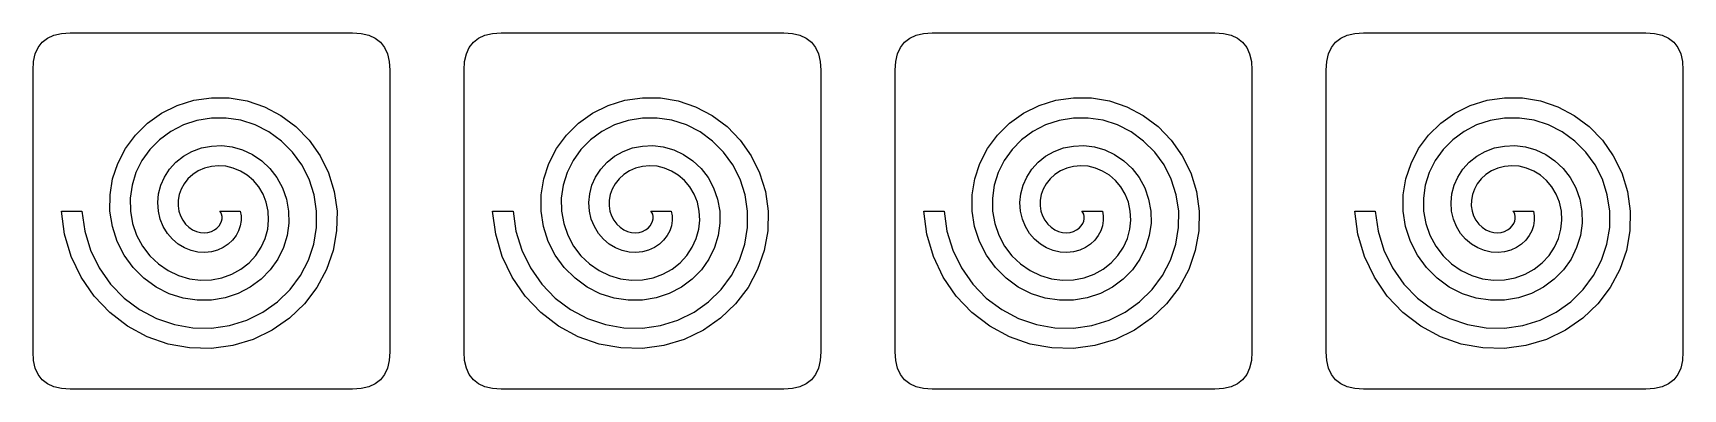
# Model space of a CAD drawing. Extents: x 4 to 92.8, y 4 to 23.2.
import ezdxf

# ---------------------------------------------------------------- set-up
doc = ezdxf.new("R2010")
doc.units = 0
doc.layers.add('CUT', color=1, linetype='CONTINUOUS')
doc.layers.add('RASTER', color=7, linetype='CONTINUOUS')

msp = doc.modelspace()

# ---------------------------------------------------------------- linework, layer by layer
at = {"layer": 'CUT'}
for points in [[(4, 21.2), (4.031, 21.669), (4.125, 22.075), (4.281, 22.419), (4.5, 22.7), (4.781, 22.919), (5.125, 23.075), (5.531, 23.169), (6, 23.2), (21.2, 23.2), (21.669, 23.169), (22.075, 23.075), (22.419, 22.919), (22.7, 22.7), (22.919, 22.419), (23.075, 22.075), (23.169, 21.669), (23.2, 21.2), (23.2, 6), (23.169, 5.531), (23.075, 5.125), (22.919, 4.781), (22.7, 4.5), (22.419, 4.281), (22.075, 4.125), (21.669, 4.031), (21.2, 4), (6, 4), (5.531, 4.031), (5.125, 4.125), (4.781, 4.281), (4.5, 4.5), (4.281, 4.781), (4.125, 5.125), (4.031, 5.531), (4, 6)], [(27.2, 21.2), (27.231, 21.669), (27.325, 22.075), (27.481, 22.419), (27.7, 22.7), (27.981, 22.919), (28.325, 23.075), (28.731, 23.169), (29.2, 23.2), (44.4, 23.2), (44.869, 23.169), (45.275, 23.075), (45.619, 22.919), (45.9, 22.7), (46.119, 22.419), (46.275, 22.075), (46.369, 21.669), (46.4, 21.2), (46.4, 6), (46.369, 5.531), (46.275, 5.125), (46.119, 4.781), (45.9, 4.5), (45.619, 4.281), (45.275, 4.125), (44.869, 4.031), (44.4, 4), (29.2, 4), (28.731, 4.031), (28.325, 4.125), (27.981, 4.281), (27.7, 4.5), (27.481, 4.781), (27.325, 5.125), (27.231, 5.531), (27.2, 6)], [(50.4, 21.2), (50.431, 21.669), (50.525, 22.075), (50.681, 22.419), (50.9, 22.7), (51.181, 22.919), (51.525, 23.075), (51.931, 23.169), (52.4, 23.2), (67.6, 23.2), (68.069, 23.169), (68.475, 23.075), (68.819, 22.919), (69.1, 22.7), (69.319, 22.419), (69.475, 22.075), (69.569, 21.669), (69.6, 21.2), (69.6, 6), (69.569, 5.531), (69.475, 5.125), (69.319, 4.781), (69.1, 4.5), (68.819, 4.281), (68.475, 4.125), (68.069, 4.031), (67.6, 4), (52.4, 4), (51.931, 4.031), (51.525, 4.125), (51.181, 4.281), (50.9, 4.5), (50.681, 4.781), (50.525, 5.125), (50.431, 5.531), (50.4, 6)], [(73.6, 21.2), (73.631, 21.669), (73.725, 22.075), (73.881, 22.419), (74.1, 22.7), (74.381, 22.919), (74.725, 23.075), (75.131, 23.169), (75.6, 23.2), (90.8, 23.2), (91.269, 23.169), (91.675, 23.075), (92.019, 22.919), (92.3, 22.7), (92.519, 22.419), (92.675, 22.075), (92.769, 21.669), (92.8, 21.2), (92.8, 6), (92.769, 5.531), (92.675, 5.125), (92.519, 4.781), (92.3, 4.5), (92.019, 4.281), (91.675, 4.125), (91.269, 4.031), (90.8, 4), (75.6, 4), (75.131, 4.031), (74.725, 4.125), (74.381, 4.281), (74.1, 4.5), (73.881, 4.781), (73.725, 5.125), (73.631, 5.531), (73.6, 6)]]:
    msp.add_lwpolyline(points, close=True, dxfattribs=at)
at = {"layer": 'RASTER'}
for points in [[(15.15, 13.6), (15.195, 13.347), (15.198, 13.081), (15.155, 12.808), (15.065, 12.536), (14.926, 12.274), (14.741, 12.03), (14.511, 11.813), (14.24, 11.63), (13.934, 11.49), (13.6, 11.399), (13.245, 11.361), (12.879, 11.382), (12.512, 11.464), (12.153, 11.608), (11.813, 11.813), (11.503, 12.076), (11.232, 12.394), (11.011, 12.759), (10.847, 13.164), (10.747, 13.6), (10.718, 14.056), (10.763, 14.522), (10.884, 14.984), (11.081, 15.43), (11.352, 15.848), (11.693, 16.224), (12.098, 16.548), (12.557, 16.809), (13.062, 16.997), (13.6, 17.104), (14.158, 17.125), (14.723, 17.057), (15.28, 16.896), (15.813, 16.646), (16.308, 16.308), (16.751, 15.889), (17.129, 15.398), (17.428, 14.844), (17.64, 14.24), (17.756, 13.6), (17.769, 12.94), (17.676, 12.276), (17.477, 11.625), (17.173, 11.004), (16.769, 10.431), (16.272, 9.922), (15.694, 9.491), (15.045, 9.152), (14.342, 8.917), (13.6, 8.793), (12.838, 8.788), (12.074, 8.904), (11.329, 9.143), (10.621, 9.5), (9.971, 9.971), (9.395, 10.545), (8.911, 11.211), (8.533, 11.954), (8.273, 12.756), (8.142, 13.6), (8.144, 14.464), (8.285, 15.327), (8.562, 16.167), (8.973, 16.962), (9.51, 17.69), (10.162, 18.332), (10.915, 18.87), (11.752, 19.287), (12.654, 19.57), (13.6, 19.71), (14.566, 19.699), (15.528, 19.535), (16.463, 19.218), (17.344, 18.754), (18.151, 18.151), (18.859, 17.421), (19.45, 16.581), (19.906, 15.649), (20.214, 14.647), (20.361, 13.6), (20.342, 12.532), (20.154, 11.47), (19.798, 10.442), (19.281, 9.473), (18.611, 8.589), (17.804, 7.814), (16.877, 7.169), (15.85, 6.674), (14.749, 6.343), (13.6, 6.187), (12.43, 6.214), (11.269, 6.426), (10.146, 6.821), (9.09, 7.392), (8.128, 8.128), (7.287, 9.013), (6.589, 10.028), (6.055, 11.148), (5.7, 12.349), (5.536, 13.6), (6.636, 13.6), (6.786, 12.521), (7.101, 11.488), (7.569, 10.527), (8.177, 9.66), (8.906, 8.906), (9.736, 8.282), (10.645, 7.801), (11.609, 7.472), (12.602, 7.301), (13.6, 7.287), (14.577, 7.429), (15.51, 7.72), (16.377, 8.15), (17.157, 8.704), (17.833, 9.367), (18.391, 10.119), (18.818, 10.941), (19.108, 11.81), (19.256, 12.704), (19.261, 13.6), (19.127, 14.475), (18.86, 15.309), (18.47, 16.081), (17.969, 16.774), (17.373, 17.373), (16.698, 17.864), (15.963, 18.238), (15.188, 18.489), (14.394, 18.612), (13.6, 18.61), (12.826, 18.484), (12.092, 18.241), (11.414, 17.89), (10.808, 17.442), (10.288, 16.912), (9.863, 16.315), (9.543, 15.667), (9.331, 14.987), (9.231, 14.292), (9.242, 13.6), (9.36, 12.928), (9.579, 12.293), (9.891, 11.71), (10.285, 11.191), (10.748, 10.748), (11.268, 10.39), (11.828, 10.123), (12.414, 9.951), (13.01, 9.874), (13.6, 9.893), (14.17, 10.003), (14.705, 10.198), (15.194, 10.471), (15.626, 10.812), (15.991, 11.209), (16.283, 11.651), (16.497, 12.124), (16.63, 12.616), (16.682, 13.112), (16.656, 13.6), (16.554, 14.068), (16.382, 14.504), (16.148, 14.898), (15.861, 15.243), (15.53, 15.53), (15.166, 15.756), (14.78, 15.916), (14.383, 16.01), (13.986, 16.039), (13.6, 16.004), (13.234, 15.91), (12.897, 15.763), (12.597, 15.568), (12.34, 15.334), (12.13, 15.07), (11.971, 14.783), (11.864, 14.484), (11.809, 14.182), (11.804, 13.884), (11.847, 13.6), (11.933, 13.336), (12.057, 13.099), (12.212, 12.893), (12.393, 12.723), (12.591, 12.591), (12.799, 12.498), (13.011, 12.445), (13.219, 12.429), (13.418, 12.448), (13.6, 12.499), (13.762, 12.576), (13.9, 12.676), (14.011, 12.793), (14.094, 12.92), (14.149, 13.051), (14.175, 13.182), (14.175, 13.307), (14.152, 13.421), (14.109, 13.519), (14.05, 13.6)], [(38.35, 13.6), (38.395, 13.347), (38.398, 13.081), (38.355, 12.808), (38.265, 12.536), (38.126, 12.274), (37.941, 12.03), (37.711, 11.813), (37.44, 11.63), (37.134, 11.49), (36.8, 11.399), (36.445, 11.361), (36.079, 11.382), (35.712, 11.464), (35.353, 11.608), (35.013, 11.813), (34.703, 12.076), (34.432, 12.394), (34.211, 12.759), (34.047, 13.164), (33.947, 13.6), (33.918, 14.056), (33.963, 14.522), (34.084, 14.984), (34.281, 15.43), (34.552, 15.848), (34.893, 16.224), (35.298, 16.548), (35.757, 16.809), (36.262, 16.997), (36.8, 17.104), (37.358, 17.125), (37.923, 17.057), (38.48, 16.896), (39.013, 16.646), (39.508, 16.308), (39.951, 15.889), (40.329, 15.398), (40.628, 14.844), (40.84, 14.24), (40.956, 13.6), (40.969, 12.94), (40.876, 12.276), (40.677, 11.625), (40.373, 11.004), (39.969, 10.431), (39.472, 9.922), (38.894, 9.491), (38.245, 9.152), (37.542, 8.917), (36.8, 8.793), (36.038, 8.788), (35.274, 8.904), (34.529, 9.143), (33.821, 9.5), (33.171, 9.971), (32.595, 10.545), (32.111, 11.211), (31.733, 11.954), (31.473, 12.756), (31.342, 13.6), (31.344, 14.464), (31.485, 15.327), (31.762, 16.167), (32.173, 16.962), (32.71, 17.69), (33.362, 18.332), (34.115, 18.87), (34.952, 19.287), (35.854, 19.57), (36.8, 19.71), (37.766, 19.699), (38.728, 19.535), (39.663, 19.218), (40.544, 18.754), (41.351, 18.151), (42.059, 17.421), (42.65, 16.581), (43.106, 15.649), (43.414, 14.647), (43.561, 13.6), (43.542, 12.532), (43.354, 11.47), (42.998, 10.442), (42.481, 9.473), (41.811, 8.589), (41.004, 7.814), (40.077, 7.169), (39.05, 6.674), (37.949, 6.343), (36.8, 6.187), (35.63, 6.214), (34.469, 6.426), (33.346, 6.821), (32.29, 7.392), (31.328, 8.128), (30.487, 9.013), (29.789, 10.028), (29.255, 11.148), (28.9, 12.349), (28.736, 13.6), (29.836, 13.6), (29.986, 12.521), (30.301, 11.488), (30.769, 10.527), (31.377, 9.66), (32.106, 8.906), (32.936, 8.282), (33.845, 7.801), (34.809, 7.472), (35.802, 7.301), (36.8, 7.287), (37.777, 7.429), (38.71, 7.72), (39.577, 8.15), (40.357, 8.704), (41.033, 9.367), (41.591, 10.119), (42.018, 10.941), (42.308, 11.81), (42.456, 12.704), (42.461, 13.6), (42.327, 14.475), (42.06, 15.309), (41.67, 16.081), (41.169, 16.774), (40.573, 17.373), (39.898, 17.864), (39.163, 18.238), (38.388, 18.489), (37.594, 18.612), (36.8, 18.61), (36.026, 18.484), (35.292, 18.241), (34.614, 17.89), (34.008, 17.442), (33.488, 16.912), (33.063, 16.315), (32.743, 15.667), (32.531, 14.987), (32.431, 14.292), (32.442, 13.6), (32.56, 12.928), (32.779, 12.293), (33.091, 11.71), (33.485, 11.191), (33.948, 10.748), (34.468, 10.39), (35.028, 10.123), (35.614, 9.951), (36.21, 9.874), (36.8, 9.893), (37.37, 10.003), (37.905, 10.198), (38.394, 10.471), (38.826, 10.812), (39.191, 11.209), (39.483, 11.651), (39.697, 12.124), (39.83, 12.616), (39.882, 13.112), (39.856, 13.6), (39.754, 14.068), (39.582, 14.504), (39.348, 14.898), (39.061, 15.243), (38.73, 15.53), (38.366, 15.756), (37.98, 15.916), (37.583, 16.01), (37.186, 16.039), (36.8, 16.004), (36.434, 15.91), (36.097, 15.763), (35.797, 15.568), (35.54, 15.334), (35.33, 15.07), (35.171, 14.783), (35.064, 14.484), (35.009, 14.182), (35.004, 13.884), (35.047, 13.6), (35.133, 13.336), (35.257, 13.099), (35.412, 12.893), (35.593, 12.723), (35.791, 12.591), (35.999, 12.498), (36.211, 12.445), (36.419, 12.429), (36.618, 12.448), (36.8, 12.499), (36.962, 12.576), (37.1, 12.676), (37.211, 12.793), (37.294, 12.92), (37.349, 13.051), (37.375, 13.182), (37.375, 13.307), (37.352, 13.421), (37.309, 13.519), (37.25, 13.6)], [(61.55, 13.6), (61.595, 13.347), (61.598, 13.081), (61.555, 12.808), (61.465, 12.536), (61.326, 12.274), (61.141, 12.03), (60.911, 11.813), (60.64, 11.63), (60.334, 11.49), (60, 11.399), (59.645, 11.361), (59.279, 11.382), (58.912, 11.464), (58.553, 11.608), (58.213, 11.813), (57.903, 12.076), (57.632, 12.394), (57.411, 12.759), (57.247, 13.164), (57.147, 13.6), (57.118, 14.056), (57.163, 14.522), (57.284, 14.984), (57.481, 15.43), (57.752, 15.848), (58.093, 16.224), (58.498, 16.548), (58.957, 16.809), (59.462, 16.997), (60, 17.104), (60.558, 17.125), (61.123, 17.057), (61.68, 16.896), (62.213, 16.646), (62.708, 16.308), (63.151, 15.889), (63.529, 15.398), (63.828, 14.844), (64.04, 14.24), (64.156, 13.6), (64.169, 12.94), (64.076, 12.276), (63.877, 11.625), (63.573, 11.004), (63.169, 10.431), (62.672, 9.922), (62.094, 9.491), (61.445, 9.152), (60.742, 8.917), (60, 8.793), (59.238, 8.788), (58.474, 8.904), (57.729, 9.143), (57.021, 9.5), (56.371, 9.971), (55.795, 10.545), (55.311, 11.211), (54.933, 11.954), (54.673, 12.756), (54.542, 13.6), (54.544, 14.464), (54.685, 15.327), (54.962, 16.167), (55.373, 16.962), (55.91, 17.69), (56.562, 18.332), (57.315, 18.87), (58.152, 19.287), (59.054, 19.57), (60, 19.71), (60.966, 19.699), (61.928, 19.535), (62.863, 19.218), (63.744, 18.754), (64.551, 18.151), (65.259, 17.421), (65.85, 16.581), (66.306, 15.649), (66.614, 14.647), (66.761, 13.6), (66.742, 12.532), (66.554, 11.47), (66.198, 10.442), (65.681, 9.473), (65.011, 8.589), (64.204, 7.814), (63.277, 7.169), (62.25, 6.674), (61.149, 6.343), (60, 6.187), (58.83, 6.214), (57.669, 6.426), (56.546, 6.821), (55.49, 7.392), (54.528, 8.128), (53.687, 9.013), (52.989, 10.028), (52.455, 11.148), (52.1, 12.349), (51.936, 13.6), (53.036, 13.6), (53.186, 12.521), (53.501, 11.488), (53.969, 10.527), (54.577, 9.66), (55.306, 8.906), (56.136, 8.282), (57.045, 7.801), (58.009, 7.472), (59.002, 7.301), (60, 7.287), (60.977, 7.429), (61.91, 7.72), (62.777, 8.15), (63.557, 8.704), (64.233, 9.367), (64.791, 10.119), (65.218, 10.941), (65.508, 11.81), (65.656, 12.704), (65.661, 13.6), (65.527, 14.475), (65.26, 15.309), (64.87, 16.081), (64.369, 16.774), (63.773, 17.373), (63.098, 17.864), (62.363, 18.238), (61.588, 18.489), (60.794, 18.612), (60, 18.61), (59.226, 18.484), (58.492, 18.241), (57.814, 17.89), (57.208, 17.442), (56.688, 16.912), (56.263, 16.315), (55.943, 15.667), (55.731, 14.987), (55.631, 14.292), (55.642, 13.6), (55.76, 12.928), (55.979, 12.293), (56.291, 11.71), (56.685, 11.191), (57.148, 10.748), (57.668, 10.39), (58.228, 10.123), (58.814, 9.951), (59.41, 9.874), (60, 9.893), (60.57, 10.003), (61.105, 10.198), (61.594, 10.471), (62.026, 10.812), (62.391, 11.209), (62.683, 11.651), (62.897, 12.124), (63.03, 12.616), (63.082, 13.112), (63.056, 13.6), (62.954, 14.068), (62.782, 14.504), (62.548, 14.898), (62.261, 15.243), (61.93, 15.53), (61.566, 15.756), (61.18, 15.916), (60.783, 16.01), (60.386, 16.039), (60, 16.004), (59.634, 15.91), (59.297, 15.763), (58.997, 15.568), (58.74, 15.334), (58.53, 15.07), (58.371, 14.783), (58.264, 14.484), (58.209, 14.182), (58.204, 13.884), (58.247, 13.6), (58.333, 13.336), (58.457, 13.099), (58.612, 12.893), (58.793, 12.723), (58.991, 12.591), (59.199, 12.498), (59.411, 12.445), (59.619, 12.429), (59.818, 12.448), (60, 12.499), (60.162, 12.576), (60.3, 12.676), (60.411, 12.793), (60.494, 12.92), (60.549, 13.051), (60.575, 13.182), (60.575, 13.307), (60.552, 13.421), (60.509, 13.519), (60.45, 13.6)], [(84.75, 13.6), (84.795, 13.347), (84.798, 13.081), (84.755, 12.808), (84.665, 12.536), (84.526, 12.274), (84.341, 12.03), (84.111, 11.813), (83.84, 11.63), (83.534, 11.49), (83.2, 11.399), (82.845, 11.361), (82.479, 11.382), (82.112, 11.464), (81.753, 11.608), (81.413, 11.813), (81.103, 12.076), (80.832, 12.394), (80.611, 12.759), (80.447, 13.164), (80.347, 13.6), (80.318, 14.056), (80.363, 14.522), (80.484, 14.984), (80.681, 15.43), (80.952, 15.848), (81.293, 16.224), (81.698, 16.548), (82.157, 16.809), (82.662, 16.997), (83.2, 17.104), (83.758, 17.125), (84.323, 17.057), (84.88, 16.896), (85.413, 16.646), (85.908, 16.308), (86.351, 15.889), (86.729, 15.398), (87.028, 14.844), (87.24, 14.24), (87.356, 13.6), (87.369, 12.94), (87.276, 12.276), (87.077, 11.625), (86.773, 11.004), (86.369, 10.431), (85.872, 9.922), (85.294, 9.491), (84.645, 9.152), (83.942, 8.917), (83.2, 8.793), (82.438, 8.788), (81.674, 8.904), (80.929, 9.143), (80.221, 9.5), (79.571, 9.971), (78.995, 10.545), (78.511, 11.211), (78.133, 11.954), (77.873, 12.756), (77.742, 13.6), (77.744, 14.464), (77.885, 15.327), (78.162, 16.167), (78.573, 16.962), (79.11, 17.69), (79.762, 18.332), (80.515, 18.87), (81.352, 19.287), (82.254, 19.57), (83.2, 19.71), (84.166, 19.699), (85.128, 19.535), (86.063, 19.218), (86.944, 18.754), (87.751, 18.151), (88.459, 17.421), (89.05, 16.581), (89.506, 15.649), (89.814, 14.647), (89.961, 13.6), (89.942, 12.532), (89.754, 11.47), (89.398, 10.442), (88.881, 9.473), (88.211, 8.589), (87.404, 7.814), (86.477, 7.169), (85.45, 6.674), (84.349, 6.343), (83.2, 6.187), (82.03, 6.214), (80.869, 6.426), (79.746, 6.821), (78.69, 7.392), (77.728, 8.128), (76.887, 9.013), (76.189, 10.028), (75.655, 11.148), (75.3, 12.349), (75.136, 13.6), (76.236, 13.6), (76.386, 12.521), (76.701, 11.488), (77.169, 10.527), (77.777, 9.66), (78.506, 8.906), (79.336, 8.282), (80.245, 7.801), (81.209, 7.472), (82.202, 7.301), (83.2, 7.287), (84.177, 7.429), (85.11, 7.72), (85.977, 8.15), (86.757, 8.704), (87.433, 9.367), (87.991, 10.119), (88.418, 10.941), (88.708, 11.81), (88.856, 12.704), (88.861, 13.6), (88.727, 14.475), (88.46, 15.309), (88.07, 16.081), (87.569, 16.774), (86.973, 17.373), (86.298, 17.864), (85.563, 18.238), (84.788, 18.489), (83.994, 18.612), (83.2, 18.61), (82.426, 18.484), (81.692, 18.241), (81.014, 17.89), (80.408, 17.442), (79.888, 16.912), (79.463, 16.315), (79.143, 15.667), (78.931, 14.987), (78.831, 14.292), (78.842, 13.6), (78.96, 12.928), (79.179, 12.293), (79.491, 11.71), (79.885, 11.191), (80.348, 10.748), (80.868, 10.39), (81.428, 10.123), (82.014, 9.951), (82.61, 9.874), (83.2, 9.893), (83.77, 10.003), (84.305, 10.198), (84.794, 10.471), (85.226, 10.812), (85.591, 11.209), (85.883, 11.651), (86.097, 12.124), (86.23, 12.616), (86.282, 13.112), (86.256, 13.6), (86.154, 14.068), (85.982, 14.504), (85.748, 14.898), (85.461, 15.243), (85.13, 15.53), (84.766, 15.756), (84.38, 15.916), (83.983, 16.01), (83.586, 16.039), (83.2, 16.004), (82.834, 15.91), (82.497, 15.763), (82.197, 15.568), (81.94, 15.334), (81.73, 15.07), (81.571, 14.783), (81.464, 14.484), (81.409, 14.182), (81.404, 13.884), (81.447, 13.6), (81.533, 13.336), (81.657, 13.099), (81.812, 12.893), (81.993, 12.723), (82.191, 12.591), (82.399, 12.498), (82.611, 12.445), (82.819, 12.429), (83.018, 12.448), (83.2, 12.499), (83.362, 12.576), (83.5, 12.676), (83.611, 12.793), (83.694, 12.92), (83.749, 13.051), (83.775, 13.182), (83.775, 13.307), (83.752, 13.421), (83.709, 13.519), (83.65, 13.6)]]:
    msp.add_lwpolyline(points, close=True, dxfattribs=at)

doc.saveas('drawing.dxf')
